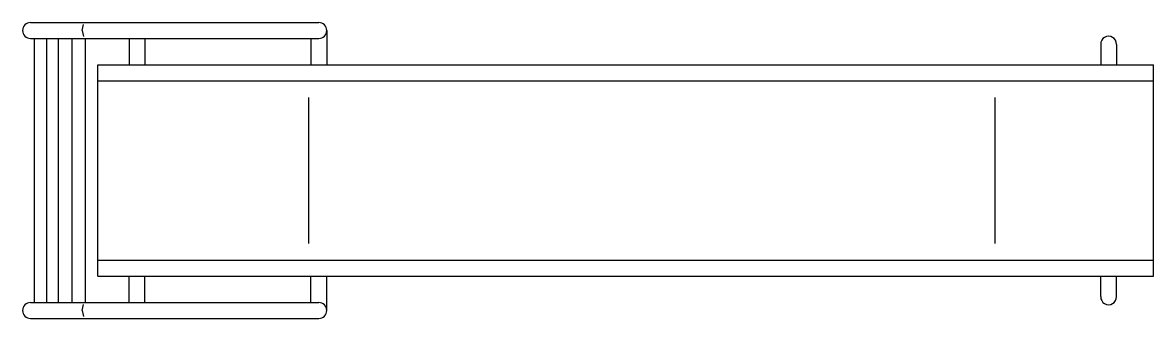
# Model space of a CAD drawing. Header units: millimetres. Extents: x 1471.52 to 1473.67, y 1341.25 to 1341.81.
import ezdxf

# ---------------------------------------------------------------- set-up
doc = ezdxf.new("R2010")
doc.units = ezdxf.units.MM
doc.header["$LTSCALE"] = 10
doc.layers.add('Playground', color=2, linetype='Continuous')

msp = doc.modelspace()

# ---------------------------------------------------------------- linework, layer by layer
at = {"layer": 'Playground'}
for p, q in [((1471.5392, 1341.81), (1472.0853, 1341.81)), ((1471.6373, 1341.795), (1471.6393, 1341.8065)), ((1471.6373, 1341.795), (1471.6393, 1341.7835)), ((1472.1003, 1341.795), (1472.1003, 1341.73)), ((1471.5392, 1341.78), (1472.0853, 1341.78)), ((1471.5459, 1341.78), (1471.5459, 1341.28)), ((1471.5696, 1341.78), (1471.5696, 1341.28)), ((1471.5916, 1341.78), (1471.5916, 1341.28)), ((1471.6172, 1341.78), (1471.6172, 1341.28)), ((1471.6429, 1341.78), (1471.6429, 1341.28)), ((1471.7259, 1341.78), (1471.7259, 1341.73)), ((1471.7559, 1341.78), (1471.7559, 1341.73)), ((1472.0703, 1341.78), (1472.0703, 1341.73)), ((1473.5666, 1341.7688), (1473.5666, 1341.73)), ((1473.5966, 1341.7688), (1473.5966, 1341.73)), ((1471.6664, 1341.73), (1473.6664, 1341.73)), ((1471.6664, 1341.33), (1471.6664, 1341.73)), ((1473.6664, 1341.33), (1473.6664, 1341.73)), ((1471.6664, 1341.7), (1473.6664, 1341.7)), ((1472.0664, 1341.3916), (1472.0664, 1341.6684)), ((1473.3664, 1341.3916), (1473.3664, 1341.6684)), ((1471.6664, 1341.36), (1473.6664, 1341.36)), ((1471.6664, 1341.33), (1473.6664, 1341.33)), ((1471.7259, 1341.28), (1471.7259, 1341.33)), ((1471.7559, 1341.28), (1471.7559, 1341.33)), ((1472.0703, 1341.28), (1472.0703, 1341.33)), ((1472.1003, 1341.265), (1472.1003, 1341.33)), ((1473.5666, 1341.2912), (1473.5666, 1341.33)), ((1473.5966, 1341.2912), (1473.5966, 1341.33)), ((1471.5392, 1341.28), (1472.0853, 1341.28)), ((1471.6373, 1341.265), (1471.6393, 1341.2765)), ((1471.5392, 1341.25), (1472.0853, 1341.25)), ((1471.6373, 1341.265), (1471.6393, 1341.2535))]:
    msp.add_line(p, q, dxfattribs=at)
for centre, start, end in [((1471.5392, 1341.795), 90, 270), ((1472.0853, 1341.795), 270, 90), ((1473.5816, 1341.7692), 358.4884, 181.5116), ((1473.5816, 1341.2908), 178.4884, 1.5116), ((1471.5392, 1341.265), 90, 270), ((1472.0853, 1341.265), 270, 90)]:
    msp.add_arc(centre, 0.015, start, end, dxfattribs=at)

doc.saveas('drawing.dxf')
